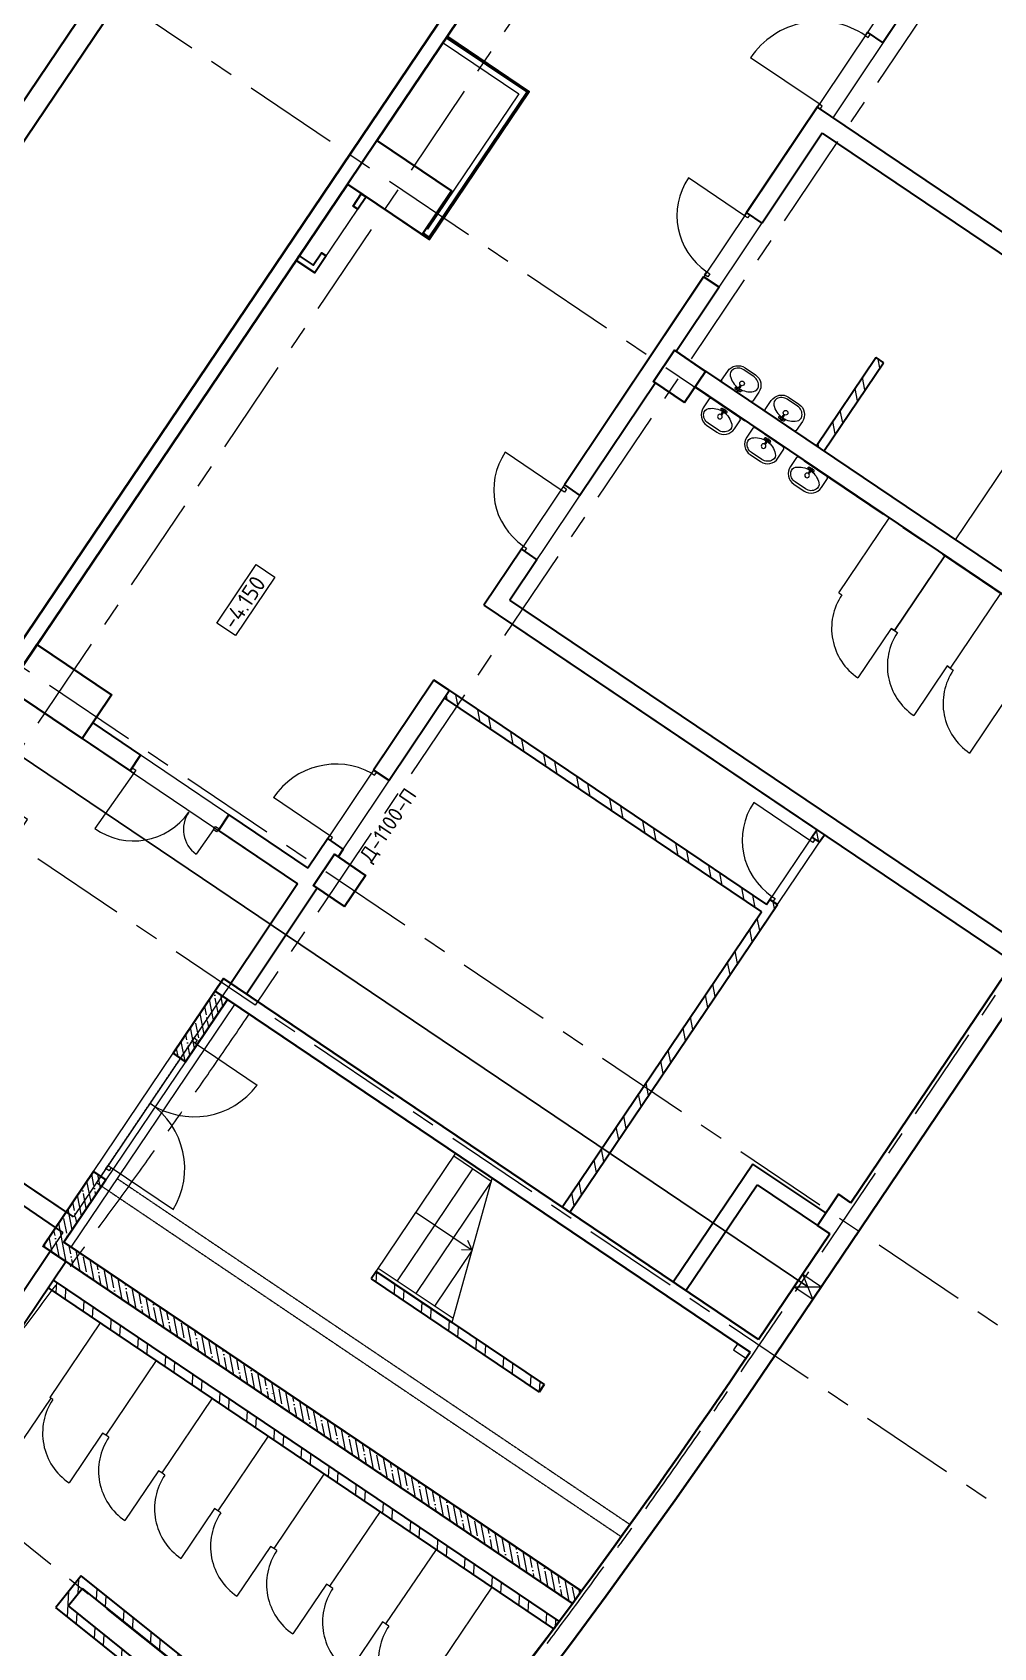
# Model space of a CAD drawing. Header units: millimetres. Extents: x -813692 to 807431, y 0 to 1813163.
# Drawn here: x 74919 to 87728, y 823643 to 845166 of the extents above; entities that cross this region are included whole.
import ezdxf

# ---------------------------------------------------------------- set-up
doc = ezdxf.new("R2010")
doc.units = ezdxf.units.MM
doc.linetypes.add('ГОСТ 2.303 4', pattern=[7, 5, -2, 0])
doc.linetypes.add('Линия сетки', pattern=[22.225, 12.7, -3.175, 3.175, -3.175])
for name, color, linetype, lineweight in [('A-ANNO-DIMS', 7, 'Continuous', 9), ('KR_0.2', 252, 'Continuous', 20), ('KR_0.35', 252, 'Continuous', 35), ('KR_strih', 252, 'Continuous', 0), ('S-GRID', 252, 'Continuous', 9), ('АР_блоки200', 252, 'Continuous', 30), ('АР_двери', 252, 'Continuous', 0), ('АР_демонт.несущ', 252, 'ГОСТ 2.303 4', 20), ('АР_кирпич120', 252, 'Continuous', 30), ('АР_кирпич250', 252, 'Continuous', 30), ('АР_кирпичные перегородки 120', 252, 'Continuous', 30), ('АР_монолит', 252, 'Continuous', 50), ('АР_Отметка на плане', 252, 'Continuous', 15), ('АР_Площади', 252, 'Continuous', 0), ('АР_сущ. стены', 252, 'Continuous', 30), ('АР_тонкая линия', 252, 'Continuous', 5)]:
    doc.layers.add(name, color=color, linetype=linetype, lineweight=lineweight)
doc.layers.add('АР_обшивка коробов', color=252, linetype='Continuous')
doc.layers.add('АР_Сантехника', color=252, linetype='Continuous')
doc.styles.add('GOST 2.304', font='')
doc.styles.add('ISOCPEUR_1', font='isocpeur.ttf', dxfattribs={"height": 200})
doc.styles.get('GOST 2.304').set_extended_font_data('GOST Common')
doc.dimstyles.new('М-200', dxfattribs={"dimtxt": 400, "dimasz": 160, "dimexe": 200, "dimexo": 400, "dimgap": 50, "dimtad": 1, "dimdec": 0, "dimzin": 0, "dimdsep": 46, "dimtxsty": 'GOST 2.304', "dimblk": 'ARCHTICK', "dimcen": 180, "dimdle": 200, "dimadec": 0, "dimazin": 0, "dimtfac": 1, "dimtdec": 0, "dimtmove": 1, "dimatfit": 0, "dimfxl": 1, "dimtolj": 1, "dimtzin": 0, "dimarcsym": 0})
pattern_1 = [(101, (-1241.95, 1181845.07), (-368.1102, -71.55337), []), (101, (-1143.1, 1181991.62), (-368.1102, -71.55337), [])]
pattern_2 = [(87, (-1241.95, 1181845.07), (-374.48608, 19.626), []), (87, (-1110.58, 1181963.35), (-374.48608, 19.626), [])]

# ---------------------------------------------------------------- blocks, each defined once
blk = doc.blocks.new('КР_подвал')
at = {"layer": 'KR_strih', "ltscale": 200}
h = blk.add_hatch(dxfattribs=at)
h.set_pattern_fill('ANSI35', color=256, scale=25, angle=56)
h.set_pattern_definition([(101, (-423586.43, -213449), (-155.833315, -30.290928), []), (101, (-423523.66, -213355.93), (-155.833315, -30.290928), [198.4375, -39.6875, 0, -39.6875])])
h.paths.add_polyline_path([(314154, 47935), (314320, 47823), (314879, 48652), (314713, 48764)])
edge = h.paths.add_edge_path()
edge.add_line((313257, 46248), (313092, 46360))
edge.add_line((313092, 46360), (312421, 45365))
edge.add_line((312421, 45365), (319476, 40606))
edge.add_arc((238650, 100250), 100450, 323.57511, 323.68929)
edge.add_line((319594, 40767), (312698, 45419))
edge.add_line((312698, 45419), (313257, 46248))
at = {"layer": 'Defpoints', "ltscale": 200}
blk.add_lwpolyline([(322610, 44824), (252267, 92272)], dxfattribs=at)
at = {"layer": 'KR_0.2', "ltscale": 200}
blk.add_lwpolyline([(314320, 47823), (313257, 46248), (313092, 46360), (314154, 47935)], close=True, dxfattribs=at)
for points in [[(322542, 44991), (322791, 44823)], [(322679, 44657), (322542, 44991)], [(322430, 44825), (322679, 44657)], [(322430, 44825), (322791, 44823)]]:
    blk.add_lwpolyline(points, dxfattribs=at)
at = {"layer": 'KR_0.35', "ltscale": 200}
for points in [[(251583, 91527), (307390, 174265), (377983, 126649), (322176, 43911)], [(350685, 117741), (310563, 58258), (297215, 67261), (294391, 63074)], [(294640, 62906), (297296, 66844), (310644, 57841), (351101, 117822)], [(323185, 45944), (327435, 52245)], [(321955, 44121), (314825, 48930), (314154, 47935)], [(321843, 43955), (314879, 48652), (314320, 47823)], [(314879, 48652), (314713, 48764)], [(314154, 47935), (314320, 47823)], [(313092, 46360), (312421, 45365), (319476, 40606)], [(313092, 46360), (313257, 46248)], [(313257, 46248), (312698, 45419), (319594, 40767)], [(323185, 45944), (323019, 46056), (322740, 45642), (322905, 45530)], [(321955, 44121), (322905, 45530)]]:
    blk.add_lwpolyline(points, dxfattribs=at)
for points in [[(317472, 58845), (317863, 59425), (316869, 60096), (316477, 59516)], [(320968, 56607), (321248, 57021), (320833, 57301), (320554, 56886)], [(312942, 52129), (313334, 52710), (312339, 53381), (311948, 52800)], [(316439, 49892), (316719, 50306), (316304, 50586), (316024, 50171)]]:
    blk.add_lwpolyline(points, close=True, dxfattribs=at)
for radius, start, end in [(100750, 270, 326), (100450, 321.47593, 325.91444)]:
    blk.add_arc((238650, 100250), radius, start, end, dxfattribs=at)
blk = doc.blocks.new('Д-1100-ОП-П')
at = {"layer": 'АР_двери'}
for points in [[(258, -116), (258, 784)], [(258, -116), (208, -116), (208, -166), (258, -166), (258, -116)], [(1308, -116), (1258, -116), (1258, -166), (1308, -166), (1308, -116)]]:
    blk.add_lwpolyline(points, dxfattribs=at)
blk.add_arc((264, -216), 1000, 5.7384, 90.2871, dxfattribs=at)
at = {"layer": 'АР_двери', "color": 0, "insert": (258, -586), "char_height": 200, "attachment_point": 1, "style": 'ISOCPEUR_1'}
blk.add_mtext_dynamic_manual_height_columns('{\\C256;\\c0;Д-1100-П}', width=1162, gutter_width=1, heights=[0], dxfattribs=at)
blk = doc.blocks.new('Д-1200-ОП-П')
at = {"layer": 'АР_двери'}
for points in [[(-382, -310.5), (-382, 789.5)], [(-382, -310.5), (-432, -310.5), (-432, -360.5), (-382, -360.5), (-382, -310.5)], [(768, -310.5), (718, -310.5), (718, -360.5), (768, -360.5), (768, -310.5)]]:
    blk.add_lwpolyline(points, dxfattribs=at)
blk.add_arc((-382, -310.5), 1100, 0, 90, dxfattribs=at)
blk = doc.blocks.new('s_46')
at = {"layer": 'АР_Сантехника', "lineweight": 0, "ltscale": 600}
h = blk.add_hatch(color=256, dxfattribs=at)
edge = h.paths.add_edge_path()
edge.add_line((13, 62), (14, 54))
edge.add_ellipse((4, 52), major_axis=(-10.1, 0), ratio=1, start_angle=540, end_angle=550.1755, ccw=False)
edge.add_arc((4, 52), 10.1, 270, 360, ccw=False)
edge.add_line((4, 42), (4, 41))
edge.add_line((4, 41), (12, 41))
edge.add_arc((4, 52), 13.4, 664.6981, 766.4848)
h.paths.add_polyline_path([(4, 41), (-3, 41, 0.152567), (4, 39)])
h.paths.add_polyline_path([(12, 41), (4, 41), (4, 39, 0.152567)])
h.paths.add_polyline_path([(-6, 54), (-5, 62, 0.475833), (-3, 41), (4, 41), (4, 42, -0.46724)])
for p, q in [((-6, 52), (-1, 110)), ((-6, 52), (-1, 110)), ((9, 110), (14, 54)), ((14, 52), (9, 110)), ((14, 54), (14, 52))]:
    blk.add_line(p, q, dxfattribs=at)
blk.add_lwpolyline([(-221, 171, -0.414214), (-71, 321), (79, 321, -0.414214), (229, 171), (229, 41), (209, 21), (-201, 21), (-221, 41)], format="xyb", close=True, dxfattribs=at)
blk.add_lwpolyline([(12, 75, 0.181638), (172, 142, 0.326351), (188, 223, 0.289814), (79, 291), (-71, 291, 0.289814), (-179, 223, 0.326351), (-164, 142, 0.181638), (-4, 75)], format="xyb", dxfattribs=at)
for points in [[(-17, 67), (-17, 68), (-17, 68), (-17, 68), (-18, 68), (-18, 68), (-18, 68), (-18, 68), (-18, 68), (-18, 68), (-18, 69), (-19, 69), (-19, 69), (-19, 69), (-19, 69), (-19, 69), (-19, 69), (-19, 69), (-20, 69), (-20, 69), (-20, 69), (-20, 69), (-20, 70), (-21, 70), (-21, 70), (-21, 70), (-21, 70), (-21, 70), (-21, 70), (-22, 70), (-22, 71), (-22, 71), (-22, 71), (-22, 71), (-22, 70), (-23, 70), (-23, 70), (-23, 70), (-23, 70), (-23, 70), (-24, 71), (-24, 71), (-24, 71), (-24, 71), (-24, 71), (-25, 71), (-25, 71), (-25, 71), (-25, 71), (-25, 71), (-25, 71), (-26, 71), (-26, 71), (-26, 71), (-26, 71), (-26, 71), (-27, 71), (-27, 71), (-27, 71), (-27, 71), (-27, 71), (-28, 71), (-28, 71), (-28, 71), (-28, 71), (-28, 71), (-29, 71), (-29, 70), (-29, 70), (-29, 70), (-29, 70), (-30, 70), (-30, 70), (-30, 70), (-31, 70), (-31, 70), (-31, 70), (-31, 69), (-32, 68), (-32, 68), (-33, 68), (-33, 68), (-34, 68), (-34, 68), (-34, 68), (-34, 67), (-34, 67), (-34, 67), (-34, 67), (-35, 67), (-35, 66), (-35, 66), (-35, 66), (-35, 66), (-36, 66), (-36, 66), (-36, 66), (-36, 65), (-36, 65), (-36, 65), (-36, 65), (-36, 65), (-36, 64), (-36, 64), (-36, 64), (-36, 64), (-36, 64), (-37, 64), (-37, 64), (-37, 63), (-37, 63), (-37, 63), (-37, 63), (-37, 63), (-37, 63), (-37, 62), (-37, 62), (-37, 62), (-37, 62), (-37, 62), (-37, 61), (-37, 61), (-37, 61), (-38, 61), (-38, 61), (-38, 61), (-38, 60), (-38, 60), (-38, 60), (-38, 60), (-38, 60), (-38, 59), (-37, 59), (-37, 59), (-37, 59), (-37, 59), (-37, 58), (-38, 58), (-38, 58), (-38, 58), (-38, 58), (-38, 57), (-38, 57), (-38, 57), (-38, 57), (-38, 57), (-37, 57), (-37, 56), (-37, 56), (-37, 56), (-37, 56), (-37, 56), (-37, 55), (-37, 55), (-37, 55), (-37, 55), (-37, 55), (-37, 54), (-37, 54), (-37, 54), (-37, 54), (-37, 54), (-36, 54), (-36, 54), (-36, 53), (-36, 53), (-36, 53), (-36, 53), (-36, 53), (-36, 52), (-36, 52), (-36, 52), (-36, 52), (-36, 52), (-36, 52), (-35, 51), (-35, 51), (-35, 51), (-35, 51), (-35, 51), (-34, 51), (-34, 51), (-34, 51), (-34, 51), (-34, 50), (-34, 50), (-34, 50), (-34, 50), (-34, 50), (-34, 49), (-33, 49), (-33, 49), (-33, 49), (-33, 49), (-33, 49), (-32, 49), (-32, 49), (-32, 49), (-32, 49), (-32, 49), (-32, 49), (-31, 48), (-31, 48), (-31, 48), (-31, 48), (-31, 48), (-31, 48), (-31, 48), (-30, 48), (-30, 48), (-30, 48), (-30, 48), (-30, 48), (-29, 48), (-29, 48), (-29, 47), (-29, 47), (-29, 47), (-28, 47), (-28, 47), (-28, 47), (-28, 47), (-28, 47), (-28, 47), (-27, 47), (-27, 47), (-27, 47), (-27, 47), (-27, 47), (-26, 47), (-26, 47), (-26, 47), (-26, 47), (-26, 47), (-25, 47), (-25, 47), (-25, 47), (-25, 46), (-25, 46), (-25, 47), (-24, 47), (-24, 47), (-24, 47), (-24, 47), (-24, 47), (-23, 47), (-23, 47), (-23, 47), (-23, 47), (-23, 47), (-22, 47), (-22, 47), (-22, 47), (-22, 47), (-22, 47), (-22, 47), (-21, 47), (-21, 47), (-21, 48), (-21, 48), (-21, 48), (-21, 48), (-20, 48), (-20, 48), (-20, 48), (-20, 48), (-20, 48), (-19, 48), (-19, 48), (-19, 48), (-19, 48), (-19, 48), (-19, 49), (-19, 49), (-18, 49), (-18, 49), (-18, 49), (-18, 50), (-18, 50), (-18, 50), (-18, 50), (-17, 50), (-17, 50), (-17, 50), (-17, 50), (-17, 50), (-17, 50), (-16, 50), (-16, 51), (-16, 51), (-16, 51), (-16, 51), (-16, 51), (-16, 52), (-16, 52), (-16, 52), (-16, 52), (-15, 52), (-15, 52), (-15, 52), (-15, 53), (-15, 53), (-15, 53), (-15, 53), (-15, 53), (-15, 53), (-15, 54), (-15, 54), (-15, 54), (-15, 54), (-15, 54), (-14, 55), (-14, 55), (-14, 55), (-14, 55), (-14, 55), (-14, 55), (-14, 56), (-14, 56), (-14, 56), (-14, 56), (-14, 56), (-14, 56), (-14, 57), (-14, 57), (-14, 57), (-14, 57), (-14, 57), (-14, 58), (-14, 58), (-13, 58), (-13, 58), (-13, 58), (-13, 59), (-13, 59), (-13, 59), (-13, 59), (-13, 59), (-13, 60), (-14, 60), (-14, 60), (-14, 60), (-14, 60), (-14, 60), (-14, 61), (-14, 61), (-14, 61), (-14, 61), (-14, 61), (-14, 62), (-14, 62), (-14, 62), (-14, 62), (-14, 62), (-14, 62), (-14, 63), (-14, 63), (-14, 63), (-15, 63), (-15, 63), (-15, 64), (-15, 64), (-15, 64), (-15, 64), (-15, 64), (-15, 65), (-15, 65), (-15, 65), (-15, 65), (-15, 65), (-15, 65), (-15, 65), (-16, 65), (-16, 66), (-16, 66), (-16, 66), (-16, 66), (-16, 66), (-16, 67), (-16, 67), (-16, 67), (-16, 67), (-17, 67), (-17, 67)], [(22, 61), (22, 61), (22, 61), (22, 62), (22, 62), (22, 62), (22, 62), (22, 62), (22, 62), (23, 63), (23, 63), (23, 63), (23, 63), (23, 63), (23, 64), (23, 64), (23, 64), (23, 64), (23, 64), (23, 65), (23, 65), (23, 65), (23, 65), (24, 65), (24, 65), (24, 65), (24, 65), (24, 66), (24, 66), (24, 66), (25, 66), (25, 66), (25, 67), (25, 67), (25, 67), (25, 67), (25, 67), (25, 67), (25, 67), (25, 68), (26, 68), (26, 68), (26, 68), (26, 68), (26, 68), (27, 68), (27, 68), (27, 68), (27, 69), (27, 69), (27, 69), (27, 69), (27, 69), (28, 69), (28, 69), (28, 69), (28, 69), (28, 69), (29, 69), (29, 69), (29, 70), (29, 70), (29, 70), (29, 70), (30, 70), (30, 70), (30, 70), (30, 70), (30, 71), (30, 71), (31, 71), (31, 71), (31, 70), (31, 70), (31, 70), (32, 70), (32, 70), (32, 70), (32, 71), (32, 71), (32, 71), (33, 71), (33, 71), (33, 71), (33, 71), (33, 71), (34, 71), (34, 71), (34, 71), (34, 71), (34, 71), (34, 71), (35, 71), (35, 71), (35, 71), (35, 71), (36, 71), (36, 71), (36, 71), (36, 71), (36, 71), (36, 71), (37, 71), (37, 71), (37, 71), (37, 70), (37, 70), (38, 70), (38, 70), (38, 70), (38, 70), (39, 70), (39, 70), (39, 70), (40, 70), (40, 69), (40, 68), (41, 68), (41, 68), (42, 68), (42, 68), (42, 68), (42, 68), (42, 67), (43, 67), (43, 67), (43, 67), (43, 67), (43, 66), (43, 66), (44, 66), (44, 66), (44, 66), (44, 66), (44, 66), (44, 65), (44, 65), (44, 65), (44, 65), (44, 65), (44, 64), (44, 64), (45, 64), (45, 64), (45, 64), (45, 64), (45, 64), (45, 63), (45, 63), (45, 63), (45, 63), (45, 63), (45, 63), (45, 62), (45, 62), (45, 62), (45, 62), (45, 62), (46, 61), (46, 61), (46, 61), (46, 61), (46, 61), (46, 61), (46, 60), (46, 60), (46, 60), (46, 60), (46, 60), (46, 59), (46, 59), (46, 59), (46, 59), (46, 59), (46, 58), (46, 58), (46, 58), (46, 58), (46, 58), (46, 57), (46, 57), (46, 57), (46, 57), (46, 57), (46, 57), (46, 56), (46, 56), (45, 56), (45, 56), (45, 56), (45, 55), (45, 55), (45, 55), (45, 55), (45, 55), (45, 54), (45, 54), (45, 54), (45, 54), (45, 54), (45, 54), (45, 54), (45, 53), (44, 53), (44, 53), (44, 53), (44, 53), (44, 52), (44, 52), (44, 52), (44, 52), (44, 52), (44, 52), (44, 51), (44, 51), (43, 51), (43, 51), (43, 51), (43, 51), (43, 51), (43, 51), (42, 51), (42, 50), (42, 50), (42, 50), (42, 50), (42, 50), (42, 49), (42, 49), (42, 49), (41, 49), (41, 49), (41, 49), (41, 49), (41, 49), (40, 49), (40, 49), (40, 49), (40, 49), (40, 48), (40, 48), (40, 48), (39, 48), (39, 48), (39, 48), (39, 48), (39, 48), (39, 48), (38, 48), (38, 48), (38, 48), (38, 48), (38, 48), (37, 47), (37, 47), (37, 47), (37, 47), (37, 47), (37, 47), (36, 47), (36, 47), (36, 47), (36, 47), (36, 47), (36, 47), (35, 47), (35, 47), (35, 47), (35, 47), (34, 47), (34, 47), (34, 47), (34, 47), (34, 47), (34, 47), (33, 46), (33, 46), (33, 47), (33, 47), (33, 47), (32, 47), (32, 47), (32, 47), (32, 47), (32, 47), (32, 47), (31, 47), (31, 47), (31, 47), (31, 47), (31, 47), (30, 47), (30, 47), (30, 47), (30, 47), (30, 47), (30, 48), (29, 48), (29, 48), (29, 48), (29, 48), (29, 48), (29, 48), (28, 48), (28, 48), (28, 48), (28, 48), (28, 48), (27, 48), (27, 48), (27, 49), (27, 49), (27, 49), (27, 49), (27, 49), (27, 50), (26, 50), (26, 50), (26, 50), (26, 50), (26, 50), (25, 50), (25, 50), (25, 50), (25, 50), (25, 50), (25, 51), (25, 51), (25, 51), (25, 51), (25, 51), (24, 52), (24, 52), (24, 52), (24, 52), (24, 52), (24, 52), (24, 52), (23, 53), (23, 53), (23, 53), (23, 53), (23, 53), (23, 53), (23, 54), (23, 54), (23, 54), (23, 54), (23, 54), (23, 55), (23, 55), (23, 55), (22, 55), (22, 55), (22, 55), (22, 56), (22, 56), (22, 56), (22, 56), (22, 56), (22, 56), (22, 57), (22, 57), (22, 57), (22, 57), (22, 57), (22, 58), (22, 58), (22, 58), (22, 58), (22, 58), (22, 59), (22, 59), (22, 59), (22, 59), (22, 59), (22, 60), (22, 60), (22, 60), (22, 60), (22, 60), (22, 60), (22, 61), (22, 61)]]:
    blk.add_lwpolyline(points, close=True, dxfattribs=at)
blk.add_circle((4, 146), 28, dxfattribs=at)
for centre, radius, start, end in [((4, 52), 10.1, 169.8245, 0), ((4, 108), 5.42, 24.6783, 155.3217)]:
    blk.add_arc(centre, radius, start, end, dxfattribs=at)
for centre, major_axis, ratio, start_param, end_param in [((4, 52), (-10.1, 0), 1, 6.10559, 9.602373), ((4, 110), (-4.93, 0), 0.641024, 3.141593, 6.283185)]:
    blk.add_ellipse(centre, major_axis=major_axis, ratio=ratio, start_param=start_param, end_param=end_param, dxfattribs=at)
blk = doc.blocks.new('Д-1000-ОП-Л')
at = {"layer": 'АР_двери'}
for points in [[(-318.5, -560), (-318.5, 340)], [(-1268.5, -560), (-1218.5, -560), (-1218.5, -610), (-1268.5, -610), (-1268.5, -560)], [(-318.5, -560), (-268.5, -560), (-268.5, -610), (-318.5, -610), (-318.5, -560)]]:
    blk.add_lwpolyline(points, dxfattribs=at)
blk.add_arc((-318.5, -560), 900, 90, 180, dxfattribs=at)
blk = doc.blocks.new('_ArchTick')
at = {"color": 0, "linetype": 'ByBlock', "const_width": 0.15}
blk.add_lwpolyline([(-0.5, -0.5), (0.5, 0.5)], dxfattribs=at)
blk = doc.blocks.new('*D49')
at = {"layer": 'A-ANNO-DIMS', "color": 0, "lineweight": -2, "transparency": 16777216}
blk.add_arc((-165704, -113309), 106487, 321.33333, 326, dxfattribs=at)
at = {"layer": 'Defpoints', "color": 0, "lineweight": 30, "transparency": 16777216}
for p in [(-165704, -113309), (-165704, -113309), (-75741, -173990), (-80784, -177559), (-81461, -180720)]:
    blk.add_point(p, dxfattribs=at)
at = {"layer": 'A-ANNO-DIMS', "color": 0, "lineweight": -2, "transparency": 16777216, "xscale": 160, "yscale": 160, "zscale": 160}
for p, rotation in [((-77422, -172856), 55.99999895826774), ((-82560, -179841), 231.333331546787)]:
    blk.add_blockref('_ArchTick', p, dxfattribs=dict(at, rotation=rotation))
at = {"layer": 'A-ANNO-DIMS', "color": 0, "transparency": 16777216, "insert": (-80153, -176229), "char_height": 400, "attachment_point": 5, "rotation": 53.6667, "style": 'GOST 2.304'}
blk.add_mtext('\\A1;4,7%%D', dxfattribs=at)
blk = doc.blocks.new('Д-1400-ДП-Л')
at = {"layer": 'АР_двери', "lineweight": 0}
for points in [[(377.5, -235.5), (377.5, 664.5)], [(-922.5, -235.5), (-922.5, 164.5)], [(-972.5, -235.5), (-922.5, -235.5), (-922.5, -285.5), (-972.5, -285.5), (-972.5, -235.5)], [(377.5, -235.5), (427.5, -235.5), (427.5, -285.5), (377.5, -285.5), (377.5, -235.5)]]:
    blk.add_lwpolyline(points, dxfattribs=at)
for centre, radius, start, end in [((377.5, -235.5), 900, 90, 180), ((-922.5, -235.5), 400, 0, 90)]:
    blk.add_arc(centre, radius, start, end, dxfattribs=at)
blk = doc.blocks.new('Д-2100-ДП')
at = {"layer": 'АР_двери'}
for points in [[(20148, -548727), (20148, -547727)], [(22148, -548727), (22148, -547727)], [(20098, -548727), (20148, -548727), (20148, -548777), (20098, -548777), (20098, -548727)], [(22148, -548727), (22198, -548727), (22198, -548777), (22148, -548777), (22148, -548727)]]:
    blk.add_lwpolyline(points, dxfattribs=at)
for centre, start, end in [((20098, -548777), 0, 87.2706), ((22198, -548777), 92.7294, 180)]:
    blk.add_arc(centre, 1050, start, end, dxfattribs=at)
blk = doc.blocks.new('Оси200')
at = {"layer": 'S-GRID', "linetype": 'Линия сетки', "ltscale": 100}
for p, q in [((-32879.5, -73569.3), (-92836.3, -162459)), ((-29148.8, -76085.7), (-89105.7, -164975.4)), ((-22433.6, -80615.1), (-82390.5, -169504.8)), ((-148122.8, -112985.1), (-70093.4, -165616.5)), ((-165703.8, -113309.3), (-80914.2, -181157.6)), ((-165703.8, -113309.3), (-75741.3, -173989.8)), ((-152652.2, -119700.3), (-74622.9, -172331.7))]:
    blk.add_line(p, q, dxfattribs=at)
for radius, start, end in [(92394.8, 269.999996, 326), (100494, 269.999991, 325.999999)]:
    blk.add_arc((-165703.8, -113309.3), radius, start, end, dxfattribs=at)
at = {"layer": 'A-ANNO-DIMS'}
dim = blk.add_angular_dim_2l(base=(-80784.1, -177559.5), line1=((-165703.8, -113309.3), (-75741.3, -173989.8)), line2=((-165703.8, -113309.3), (-81460.6, -180720.4)), text='4,7%%D', dimstyle='М-200', dxfattribs=at)
dim.commit()
dim.dimension.update_dxf_attribs({"geometry": '*D49', "text_midpoint": (-80153.4, -176229)})

msp = doc.modelspace()

# ---------------------------------------------------------------- hatches: boundary and pattern name
at = {"layer": 'АР_кирпичные перегородки 120', "lineweight": 0}
h = msp.add_hatch(dxfattribs=at)
h.set_pattern_fill('ANSI32', color=256, scale=1000, angle=56)
h.set_pattern_definition([(101, (-549, 1182872.43), (-368.1102, -71.55337), []), (101, (-450.13, 1183019), (-368.1102, -71.55337), [])])
h.paths.add_polyline_path([(86014.6, 840402.8), (85915.1, 840469.9), (85364.6, 839653.7), (85464.1, 839586.6)])
h.paths.add_polyline_path([(86258.2, 840763.9), (86158.7, 840831), (85915.1, 840469.9), (86014.6, 840402.8)])
h = msp.add_hatch(dxfattribs=at)
h.set_pattern_fill('ANSI32', color=256, scale=1000, angle=56)
h.set_pattern_definition(pattern_1)
h.paths.add_polyline_path([(80476.3, 836396), (80409.6, 836296.3), (80573.7, 836185.6), (80640.8, 836285.1)])
h = msp.add_hatch(dxfattribs=at)
h.set_pattern_fill('ANSI32', color=256, scale=1000, angle=56)
h.set_pattern_definition(pattern_1)
h.paths.add_polyline_path([(80640.8, 836285.1), (80573.7, 836185.6), (84634.5, 833446.5), (84701.6, 833546)])
h = msp.add_hatch(dxfattribs=at)
h.set_pattern_fill('ANSI32', color=256, scale=1000, angle=56)
h.set_pattern_definition(pattern_1)
h.paths.add_polyline_path([(82611.5, 830232.6), (82512, 830299.7), (81980.8, 829512.1), (82080.2, 829445)])
h.paths.add_polyline_path([(83168, 831057.8), (83068.5, 831124.9), (82512.2, 830300), (82611.7, 830232.9)])
h.paths.add_polyline_path([(84845.8, 833545.3), (84787.8, 833584.4), (84787.8, 833584.4), (84746.3, 833612.4), (83068.5, 831124.9), (83168, 831057.8)])
h.paths.add_polyline_path([(85472.1, 834473.8), (85372.6, 834540.9), (85305.5, 834441.4), (85347, 834413.4), (85405, 834374.3)])
h = msp.add_hatch(dxfattribs=at)
h.set_pattern_fill('ANSI32', color=256, scale=1000, angle=42)
h.set_pattern_definition(pattern_2)
h.paths.add_polyline_path([(81673.9, 827048.5), (81740.9, 827148.1), (79501.3, 828655.6), (79434.3, 828556)])
h = msp.add_hatch(dxfattribs=at)
h.set_pattern_fill('ANSI32', color=256, scale=1000, angle=42)
h.set_pattern_definition(pattern_2)
edge = h.paths.add_edge_path()
edge.add_arc((1130.8, 883629.6), 92394.8, 323.286223, 323.360718)
edge.add_line((75269.2, 828490.7), (81948.8, 823984.7))
edge.add_arc((1126.1, 883632.7), 100450, 323.50377, 323.57228, ccw=False)
edge.add_line((81877.4, 823888.1), (75197.4, 828394.3))
edge = h.paths.add_edge_path()
edge.add_line((75131.3, 828438.9), (75198.4, 828538.4))
edge.add_line((75198.4, 828538.4), (75269.2, 828490.7))
edge.add_arc((1130.8, 883629.6), 92394.8, 323.286223, 323.360718, ccw=False)
edge.add_line((75197.4, 828394.3), (75131.3, 828438.9))
h = msp.add_hatch(dxfattribs=at)
h.set_pattern_fill('ANSI32', color=256, scale=1000, angle=42)
h.set_pattern_definition(pattern_2)
h.paths.add_polyline_path([(71406, 822819.6), (71323.6, 822732.2), (76987.3, 817844.9, 0.0002986), (77066.1, 817935.4)])
h.paths.add_polyline_path([(71694.5, 823125.4), (71612.1, 823038), (77262.7, 818162, 0.0002987), (77341.2, 818252.8)])
h.paths.add_polyline_path([(75400.4, 824199.3), (75587.9, 824433.5), (79569.5, 821247.1), (79644.5, 821340.8), (75569.2, 824602.2), (75231.8, 824180.6), (79462.1, 820794.1, 0.0002992), (79537.5, 820887.7)])

# ---------------------------------------------------------------- linework, layer by layer
at = {"color": 7, "linetype": 'Continuous', "lineweight": 13}
msp.add_line((78116.4, 827035.6), (78113.4, 827031), dxfattribs=at)
at = {"layer": 'Defpoints', "ltscale": 200}
msp.add_lwpolyline([(85251.8, 828452.1), (14908, 875899.6)], dxfattribs=at)
at = {"layer": 'АР_блоки200', "linetype": 'Continuous', "flags": 128}
for points in [[(84519.4, 830085.9), (83459.6, 828514.6)], [(85492.7, 829435.1), (84519.4, 830085.9)], [(83625.4, 828402.8), (84576, 829812.2)], [(84576, 829812.2), (85380.9, 829269.3)]]:
    msp.add_lwpolyline(points, dxfattribs=at)
at = {"layer": 'АР_демонт.несущ', "ltscale": 0.3}
for p, q in [((75773.9, 829838.8), (77088, 831787.1)), ((76051.5, 829892.8), (77253.8, 831675.2)), ((75773.9, 829838.8), (82765.1, 825123.2)), ((76051.5, 829892.8), (82882.1, 825285.5))]:
    msp.add_line(p, q, dxfattribs=at)
at = {"layer": 'АР_кирпич120'}
for p, q in [((80202, 836436.3), (80202.3, 836436.1)), ((80476.3, 836396), (84701.6, 833546)), ((80409.6, 836296.3), (84634.5, 833446.5)), ((85305.5, 834441.4), (85372.6, 834540.9)), ((85405, 834374.3), (85472.1, 834473.8)), ((84701.6, 833546), (84746.3, 833612.4)), ((81980.8, 829512.1), (84634.5, 833446.5)), ((82080.2, 829445), (84845.8, 833545.3))]:
    msp.add_line(p, q, dxfattribs=at)
for points in [[(85364.6, 839653.7), (86158.7, 840831)], [(85464.1, 839586.6), (86258.2, 840763.9)], [(86158.7, 840831), (86258.2, 840763.9)], [(85305.5, 834441.4), (85405, 834374.3)], [(84746.3, 833612.4), (84845.8, 833545.3)]]:
    msp.add_lwpolyline(points, dxfattribs=at)
at = {"layer": 'АР_кирпич250'}
for p, q in [((87669, 847146.1), (86250.6, 845026.2)), ((85376.4, 844169.2), (84436.2, 842764.1)), ((85444.6, 843821.6), (84644, 842625)), ((83863.9, 841908.7), (82008.6, 839135.7)), ((84071.2, 841768.9), (83498.3, 840912.6)), ((83220.2, 840497), (82215.7, 838995.6)), ((82008.6, 839135.7), (82215.7, 838995.6)), ((81435.8, 838279.6), (80936.4, 837533.2)), ((81642.9, 838139.5), (81282.5, 837600.9)), ((81435.8, 838279.6), (81642.9, 838139.5)), ((80936.4, 837533.2), (87988, 832776.9)), ((88127.8, 832984.2), (81282.5, 837600.9)), ((80269.1, 836535.8), (79466.8, 835336.7)), ((80476.3, 836396), (79674.6, 835197.7)), ((80476.3, 836396), (80269.1, 836535.8)), ((75723.6, 835964.2), (76361.9, 835533.6)), ((75583.8, 835756.9), (76222.1, 835326.4)), ((76222.1, 835326.4), (76361.9, 835533.6)), ((77399.4, 834532.3), (77539.1, 834739.6)), ((77539.1, 834739.6), (78592.1, 834029.4)), ((77399.4, 834532.3), (78453, 833821.6)), ((78855.1, 834422.5), (78592.1, 834029.4)), ((79062.9, 834283.4), (78994, 834180.5)), ((78453, 833821.6), (77563.3, 832491.8)), ((78715.9, 833764.9), (77771.1, 832352.7)), ((75466.3, 829382.9), (73994.1, 830375.9)), ((75326.5, 829175.6), (73832, 830183.7)), ((73477.7, 826434.5), (75158.9, 828926.8)), ((73673.6, 826277.7), (75366.2, 828787.1))]:
    msp.add_line(p, q, dxfattribs=at)
for points in [[(86043.2, 845165.8), (86250.6, 845026.2)], [(85376.4, 844169.2), (92452.7, 839396.1)], [(85444.6, 843821.6), (92312.9, 839188.8)], [(84644, 842625), (84436.7, 842764.8)], [(84071.2, 841768.9), (83863.9, 841908.7)], [(83889.2, 840648.9), (90189.9, 836399)], [(83749.4, 840441.6), (90050.1, 836191.8)], [(81310.3, 837280.9), (81310.1, 837280.7)], [(79674.6, 835197.7), (79466.8, 835336.7)], [(79062.9, 834283.4), (78855.1, 834422.5)], [(75366.2, 828787.1), (75158.9, 828926.8)]]:
    msp.add_lwpolyline(points, dxfattribs=at)
at = {"layer": 'АР_кирпичные перегородки 120'}
for p, q in [((79501.3, 828655.6), (79434.3, 828556)), ((80510.7, 827976.4), (79501.3, 828655.6)), ((79501.3, 828655.6), (81740.9, 827148.1)), ((75131.3, 828438.9), (81864.7, 823896.7)), ((75198.4, 828538.4), (81936.9, 823992.7)), ((79434.3, 828556), (81673.9, 827048.5)), ((81740.9, 827148.1), (81673.9, 827048.5)), ((75569.2, 824602.2), (75231.8, 824180.6)), ((79644.5, 821340.8), (75569.2, 824602.2)), ((75587.9, 824433.5), (75400.4, 824199.3)), ((79569.5, 821247.1), (75587.9, 824433.5)), ((79462.1, 820794.1), (75231.8, 824180.6)), ((79537.5, 820887.7), (75400.4, 824199.3))]:
    msp.add_line(p, q, dxfattribs=at)
msp.add_lwpolyline([(81864.7, 823896.7), (81936.9, 823992.7)], dxfattribs=at)
at = {"layer": 'АР_обшивка коробов', "lineweight": 5}
for points in [[(80124.6, 842483.4), (80211.4, 842424.9), (81523.7, 844370.6), (80442, 845100.2)], [(80131.5, 842493.8), (80208, 842442.2), (81506.4, 844367.2), (80435, 845089.8)], [(80393.1, 845027.6), (81402.2, 844347), (80186.1, 842543.9)], [(80169.3, 842555.2), (80183.6, 842545.5)]]:
    msp.add_lwpolyline(points, dxfattribs=at)
at = {"layer": 'АР_обшивка коробов', "lineweight": 30}
for points in [[(80449, 845110.5), (81541.1, 844373.9), (80213.1, 842405)], [(79254.9, 842809.3), (79192.6, 842851.3), (79302.7, 843014.4), (79365, 842972.4), (79254.8, 842809.1)], [(80115.9, 842470.6), (80213.1, 842405)], [(78835.5, 842187.5), (78681.8, 841959.5), (78432.9, 842127.4), (78474.9, 842189.6), (78661.4, 842063.7), (78773.2, 842229.5), (78835.5, 842187.5)]]:
    msp.add_lwpolyline(points, dxfattribs=at)
at = {"layer": 'АР_Отметка на плане'}
msp.add_lwpolyline([(77377, 837295.3), (77902.5, 838074.3), (78150.6, 837907), (77625.1, 837127.9)], close=True, dxfattribs=at)
at = {"layer": 'АР_Площади', "ltscale": 0.5}
for points in [[(74199.4, 836208.2), (71132, 838277.2), (96420.2, 875768.4), (99487.6, 873699.4), (74199.4, 836208.2)], [(92452.7, 839396.1), (85591.2, 844024.2), (87669, 847146.1), (88166.1, 846810.8), (88278, 846976.7), (94495.9, 842782.8), (94439.8, 842699.7), (94605.7, 842588.1), (92452.7, 839396.1)], [(90355.6, 836287.5), (85464.1, 839586.6), (86258.2, 840763.9), (86158.7, 840831), (85364.6, 839653.7), (83889.2, 840648.9), (83498.3, 840912.6), (85444.6, 843821.6), (92313, 839188.8), (90355.8, 836287.2)], [(61466, 843349.6), (67766.8, 839099.9), (67598.9, 838851), (68013.5, 838571.5), (68181.1, 838820.1), (70461, 837282.3), (70992.2, 838069.9), (74061.1, 835999.9), (73306.2, 834880.7), (74465.4, 834098.9), (74856.8, 834679.2), (73862, 835350.2), (74588.9, 836428), (78453, 833821.6), (77563.4, 832491.9), (77563.4, 832492), (75466.4, 829382.8)], [(75466.3, 829382.9), (73994.1, 830375.9), (74571.5, 831232), (71755.8, 833037.3), (71621, 832827.1), (71705.1, 832773.7), (71350.6, 832224), (69585.2, 833360), (70074, 834119.6), (69201.8, 834667.7), (68720.8, 833920.1), (66939.2, 835069.1), (67435.7, 835840.7), (66745, 836281.4), (66906.3, 836534.3), (65823.2, 837253.1), (65645.4, 836985.7), (59497.3, 840905.7)], [(88127.8, 832984.2), (81282.5, 837600.9), (83220.2, 840497), (83609.6, 840234.4), (83749.4, 840441.6), (90050.1, 836191.8), (89910.3, 835984.5), (90076.1, 835872.7), (88127.8, 832984.2)], [(81980.8, 829512.1), (77771.1, 832352.7), (78715.9, 833764.9), (79080.2, 833519.1), (79359.8, 833933.7), (78994, 834180.5), (80409.6, 836296.3), (84634.5, 833446.5), (81980.8, 829512.1)], [(85826.4, 829572.1), (85660.6, 829684), (85492.7, 829435.1), (84519.4, 830085.9), (83459.6, 828514.7), (82080.2, 829445), (85472.1, 834473.8), (87988, 832776.8), (85826.4, 829572.1)], [(77341.2, 818252.8), (71694.5, 823125.4), (72723.3, 824215.6), (70642.1, 825953.9), (73832, 830183.7), (75326.5, 829175.6), (73477.8, 826434.6), (73397.8, 826498.7), (73085.2, 826108.1), (73475.6, 825795.7), (73788, 826186.1), (73673.6, 826277.7), (75131.3, 828438.9), (81862.9, 823897.6), (79878, 821313), (79722.1, 821437.7), (79644.5, 821340.8), (75569.2, 824602.2), (75231.8, 824180.6), (79462.1, 820794.1), (77341.2, 818252.8)]]:
    msp.add_lwpolyline(points, dxfattribs=at)
at = {"layer": 'АР_Площади', "color": 5, "ltscale": 0.5}
for points in [[(96672, 861030.7), (80936.4, 837533.2), (85372.6, 834540.9), (84701.6, 833546), (80269.1, 836535.8), (78592.1, 834029.4)], [(78592.1, 834029.4), (75723.6, 835964.1), (75975.3, 836337.4), (74980.5, 837008.4), (78433.2, 842127.2), (78681.8, 841959.5), (79365, 842972.4), (80210.9, 842401.8), (81541.1, 844373.9), (80449, 845110.5), (81578.8, 846790.9), (81869, 846595.2), (82595.9, 847672.9), (82305.8, 847868.7), (83647.8, 849858.4), (84642.9, 849187.5), (85034.2, 849767.6), (84039.3, 850438.7), (88177.5, 856573.4)]]:
    msp.add_lwpolyline(points, dxfattribs=at)
at = {"layer": 'АР_Площади', "ltscale": 0.5}
msp.add_lwpolyline([(82236.9, 824398.7), (75436.5, 828981), (77617.3, 832214.1), (84318.4, 827694.1), (84262.5, 827611.2), (84427.8, 827499.2, -0.0097209), (82236.9, 824398.7)], format="xyb", dxfattribs=at)
at = {"layer": 'АР_Сантехника', "linetype": 'Continuous', "lineweight": 0}
for p, q in [((75821.6, 827973.2), (75150.6, 826978.4)), ((76567.7, 827470), (75896.6, 826475.2)), ((75164.9, 826968.8), (74717.5, 826305.6)), ((75192.7, 826950), (75150.6, 826978.4)), ((77313.7, 826966.7), (76642.6, 825971.9)), ((75855.2, 826503.2), (75407.8, 825840)), ((75896.6, 826475.2), (75855.2, 826503.2)), ((75896.6, 826475.2), (75855.2, 826503.2)), ((75938.7, 826446.8), (75896.6, 826475.2)), ((78059.7, 826463.5), (77388.6, 825468.7)), ((76601.2, 826000), (76153.8, 825336.8)), ((76642.6, 825972), (76601.2, 826000)), ((76642.6, 825972), (76601.2, 826000)), ((76684.7, 825943.5), (76642.6, 825971.9)), ((78803.1, 825956.4), (78134.7, 824965.5)), ((77347.2, 825496.7), (76899.8, 824833.5)), ((77388.7, 825468.8), (77347.2, 825496.7)), ((77388.7, 825468.8), (77347.2, 825496.7)), ((77430.8, 825440.3), (77388.6, 825468.7)), ((79551.7, 825457), (78880.7, 824462.2)), ((78093.2, 824993.5), (77645.8, 824330.3)), ((78134.7, 824965.5), (78093.2, 824993.5)), ((78134.7, 824965.5), (78093.2, 824993.5)), ((78176.8, 824937.1), (78134.7, 824965.5)), ((80297.7, 824953.7), (79626.7, 823959)), ((78839.3, 824490.3), (78391.9, 823827.1)), ((78880.7, 824462.3), (78839.3, 824490.3)), ((78880.7, 824462.3), (78839.3, 824490.3)), ((78922.8, 824433.8), (78880.7, 824462.2)), ((81043.7, 824450.5), (80372.7, 823455.7)), ((79585.3, 823987), (79137.9, 823323.8)), ((79626.7, 823959), (79585.3, 823987)), ((79626.7, 823959), (79585.3, 823987)), ((79668.8, 823930.5), (79626.7, 823959))]:
    msp.add_line(p, q, dxfattribs=at)
at = {"layer": 'АР_Сантехника', "lineweight": 0}
for points in [[(87219.5, 838402.6), (87890.5, 839397.5)], [(85663, 837697.2), (86333.9, 838692.1)], [(86405.7, 837196.3), (87076.7, 838191.3)], [(87076.7, 838191.3), (86405.7, 837196.3)], [(85663, 837697.2), (85704.4, 837669.2)], [(87819.4, 837690.4), (87148.5, 836695.5)], [(86364.3, 837224.3), (85919.8, 836565.1)], [(86405.7, 837196.3), (86364.3, 837224.3), (86447.2, 837168.4)], [(86405.7, 837196.3), (86447.2, 837168.4)], [(87107, 836723.4), (86662.5, 836064.3)], [(87148.5, 836695.5), (87107, 836723.4), (87189.9, 836667.5)], [(87849.6, 836222.6), (87405.2, 835563.5)]]:
    msp.add_lwpolyline(points, dxfattribs=at)
for centre in [(86363.6, 837224.7), (87106.3, 836723.9), (87848.9, 836223.1)]:
    msp.add_arc(centre, 795, 146.00591, 236.06661, dxfattribs=at)
at = {"layer": 'АР_Сантехника', "linetype": 'Continuous', "lineweight": 0}
for centre in [(75854.7, 826502.4), (76600.7, 825999.2), (77346.7, 825495.9), (78092.7, 824992.7), (78838.8, 824489.5), (79584.7, 823986.2), (80330.7, 823483)]:
    msp.add_arc(centre, 799.1, 145.93483, 235.99717, dxfattribs=at)
at = {"layer": 'АР_сущ. стены', "color": 7, "linetype": 'Continuous', "lineweight": 40}
for p, q in [((83647.8, 849858.4), (79509.8, 843723.5)), ((79118.4, 843143.2), (73470.5, 834769.9))]:
    msp.add_line(p, q, dxfattribs=at)
at = {"layer": 'АР_сущ. стены', "color": 7, "linetype": 'Continuous', "lineweight": 40, "flags": 128}
msp.add_lwpolyline([(87066.5, 855284.3), (73304.8, 834881.7)], dxfattribs=at)
at = {"layer": 'АР_тонкая линия'}
for p, q in [((79501.3, 828655.6), (80562.3, 830231.8)), ((81031.9, 829855.9), (80534.6, 830190.6)), ((80782.9, 830023), (79778.1, 828529.6)), ((81031.8, 829855.5), (80027, 828362.1)), ((81045.9, 829906.3), (80510.7, 827976.2)), ((80031.8, 829443.7), (80778.3, 828941.2)), ((80777.9, 828940.4), (80721.3, 829066.8)), ((80778.3, 828941.4), (80275.9, 828194.6)), ((80777.9, 828940.4), (80639.4, 828945.3)), ((80524.8, 828027.2), (79529.2, 828697.1))]:
    msp.add_line(p, q, dxfattribs=at)

# ---------------------------------------------------------------- block references
at = {"layer": 'A-ANNO-DIMS', "color": 18, "lineweight": 0, "true_color": 0x000000}
msp.add_blockref('Оси200', (166995, 997181.2), dxfattribs=at)
at = {"layer": 'АР_двери'}
for name, p, rotation in [('Д-1200-ОП-П', (85356.8, 844702), 56.06168479282033), ('Д-1100-ОП-П', (78637.7, 834317.7), 55.93267274922829), ('Д-2100-ДП', (543269.2, 541556.5), 236.0000000000109)]:
    msp.add_blockref(name, p, dxfattribs=dict(at, rotation=rotation))
at = {"layer": 'АР_двери', "color": 0}
for name, p, rotation in [('Д-1000-ОП-Л', (84122.1, 843299.8), 56.0000008166307), ('Д-1000-ОП-Л', (81680.9, 839644.4), 56.0000008166307), ('Д-1400-ДП-Л', (76442.5, 834883.1), 144.8245122809169)]:
    msp.add_blockref(name, p, dxfattribs=dict(at, rotation=rotation))
at = {"layer": 'АР_кирпич120', "rotation": 56.0000008166307}
msp.add_blockref('Д-1000-ОП-Л', (84991.4, 834977.1), dxfattribs=at)
at = {"layer": 'АР_монолит'}
msp.add_blockref('КР_подвал', (-237358.6, 783627.7), dxfattribs=at)
at = {"layer": 'АР_Сантехника', "lineweight": 0}
for p, xscale, yscale, zscale, rotation in [((84281.6, 840355.7), 1.11111111111111, 1.11111111111111, 1.11111111111111, 325.9999999999884), ((84168.3, 840181.8), -1.111111111111111, 1.111111111111111, 1.111111111111111, 146.0000000000126), ((84862, 839964.3), 1.11111111111111, 1.11111111111111, 1.11111111111111, 325.9999999999884), ((84748.6, 839790.4), -1.111111111111111, 1.111111111111111, 1.111111111111111, 146.0000000000126), ((85328.9, 839399), -1.111111111111111, 1.111111111111111, 1.111111111111111, 146.0000000000126)]:
    msp.add_blockref('s_46', p, dxfattribs=dict(at, xscale=xscale, yscale=yscale, zscale=zscale, rotation=rotation))

# ---------------------------------------------------------------- texts
at = {"layer": 'АР_Отметка на плане', "insert": (77614.3, 837190.4), "char_height": 220, "attachment_point": 7, "rotation": 56, "style": 'GOST 2.304'}
msp.add_mtext('-4.150', dxfattribs=at)

doc.saveas('drawing.dxf')
